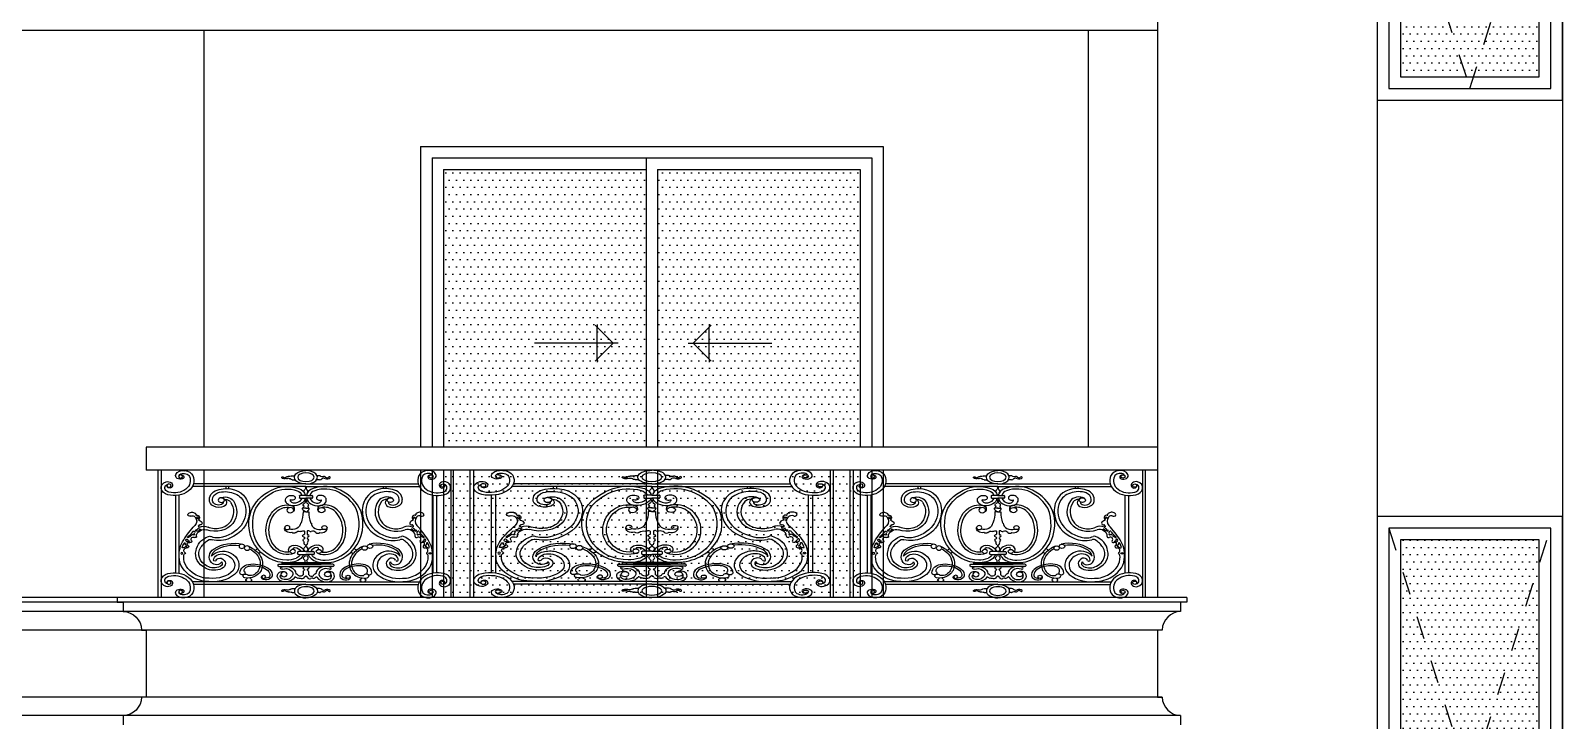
# Model space of a CAD drawing. Extents: x 185 to 567, y -69 to 170.
# Drawn here: x 473.95 to 480.57, y -42.62 to -39.64 of the extents above; entities that cross this region are included whole.
import ezdxf

# ---------------------------------------------------------------- set-up
doc = ezdxf.new("R2010")
doc.units = 0
doc.header["$LTSCALE"] = 0.25
doc.header["$MEASUREMENT"] = 0
doc.linetypes.add('HIDDEN', pattern=[9.525, 6.35, -3.175])
doc.layers.get('0').update_dxf_attribs({"linetype": 'CONTINUOUS'})
for name, color, linetype in [('A-ELV 4', 41, 'CONTINUOUS'), ('A-ELV 5', 51, 'CONTINUOUS'), ('A-ELV 6', 71, 'CONTINUOUS'), ('A-FerFroge', 156, 'CONTINUOUS'), ('A-GRC', 8, 'CONTINUOUS'), ('A-groves', 8, 'CONTINUOUS'), ('A-WIN', 3, 'CONTINUOUS'), ('A-WIN HAT', 125, 'CONTINUOUS')]:
    doc.layers.add(name, color=color, linetype=linetype)

# ---------------------------------------------------------------- blocks, each defined once
blk = doc.blocks.new('A$C5D9A0A75')
at = {"color": 8}
for p, q in [((-0.2424, -0.5809), (-0.251, -0.5723)), ((-0.2424, -0.5687), (-0.2424, -0.5809)), ((0.2424, -0.5687), (0.2424, -0.5809)), ((0.2424, -0.5809), (0.251, -0.5723)), ((-0.1517, -0.65), (-0.1733, -0.65)), ((0.1517, -0.65), (0.1733, -0.65)), ((-0.251, -0.7277), (-0.2424, -0.7191)), ((-0.2424, -0.7191), (-0.2424, -0.7313)), ((0.2424, -0.7191), (0.2424, -0.7313)), ((0.251, -0.7277), (0.2424, -0.7191))]:
    blk.add_line(p, q, dxfattribs=at)
for p, q in [((-0.1733, -0.65), (-0.5132, -0.65)), ((0.1733, -0.65), (0.5132, -0.65))]:
    blk.add_line(p, q)
at = {"elevation": 0}
for points in [[(-0.2424, -0.5809), (-0.1733, -0.65), (-0.2424, -0.7191), (-0.2424, -0.5809)], [(0.2424, -0.5809), (0.1733, -0.65), (0.2424, -0.7191), (0.2424, -0.5809)]]:
    blk.add_lwpolyline(points, dxfattribs=at)
blk = doc.blocks.new('A$C484D5185')
at = {"layer": 'A-WIN HAT'}
h = blk.add_hatch(dxfattribs=at)
h.set_pattern_fill('DOTS', color=256, scale=0.5, style=0)
h.set_pattern_definition([(0, (0.1, -3e-07), (0.015625, 0.03125), [0, -0.03125])])
h.paths.add_polyline_path([(0.975, 1.85), (0.1, 1.85), (0.1, 0.65), (0.975, 0.65)])
h.paths.add_polyline_path([(1.9, 1.85), (1.025, 1.85), (1.025, 0.65), (1.9, 0.65)])
h.paths.add_polyline_path([(1.9, 0.55), (1.025, 0.55), (1.025, 0), (1.9, 0)])
h.paths.add_polyline_path([(0.975, 0.55), (0.1, 0.55), (0.1, 0), (0.975, 0)])
at = {"layer": 'A-WIN'}
for p, q in [((2, 1.95), (0, 1.95)), ((0, 1.95), (0, 0.65)), ((2, 1.95), (2, 0.65)), ((1.95, 1.9), (0.05, 1.9)), ((0.05, 1.9), (0.05, 0.65)), ((1.025, 1.9), (1.025, 0.65, 0)), ((1.95, 1.9), (1.95, 0.65)), ((0.975, 1.85), (0.1, 1.85, 0)), ((0.1, 1.85), (0.1, 0.65)), ((0.975, 1.85), (0.975, 0.65, 0)), ((1.9, 1.85), (1.025, 1.85)), ((1.9, 1.85), (1.9, 0.65)), ((0, 0.55), (0, 0)), ((0.05, 0.55), (0.05, 0)), ((0.1, 0.55), (0.1, 0)), ((0.975, 0.55, 0), (0.975, 0, 0)), ((1.025, 0.55, 0), (1.025, 0, 0)), ((1.9, 0.55), (1.9, 0)), ((1.95, 0.55), (1.95, 0)), ((2, 0.55), (2, 0))]:
    blk.add_line(p, q, dxfattribs=at)
at = {"layer": 'A-WIN', "extrusion": (0, 0, -1), "zscale": -1}
blk.add_blockref('A$C5D9A0A75', (-0.9941, 1.7491, 0), dxfattribs=at)
blk = doc.blocks.new('A$C50FD488D')
for p, q in [((0.209, -0.6483), (0.209, -0.1009)), ((0.2186, -0.0998), (0.2186, -0.6493)), ((0.6548, -0.123), (0.6628, -0.123)), ((0.7452, -0.123), (0.7372, -0.123)), ((1.1814, -0.0998), (1.1814, -0.6493)), ((1.191, -0.6483), (1.191, -0.1009)), ((0.7, -0.1578), (0.3264, -0.1578)), ((0.6548, -0.1403), (0.6647, -0.1403)), ((0.7, -0.1578), (1.0736, -0.1578)), ((0.7452, -0.1403), (0.7353, -0.1403)), ((0.2779, -0.2064), (0.2779, -0.5436)), ((0.7, -0.1694), (0.3225, -0.1694)), ((0.4338, -0.1694), (0.4338, -0.178)), ((0.4426, -0.1694), (0.4426, -0.1784)), ((0.7, -0.1694), (1.0775, -0.1694)), ((0.9574, -0.1694), (0.9574, -0.1784)), ((0.9662, -0.1694), (0.9662, -0.178)), ((1.1221, -0.2064), (1.1221, -0.5436)), ((0.2661, -0.2081), (0.2661, -0.5419)), ((0.6783, -0.2087), (0.6783, -0.2183)), ((0.7, -0.2072), (0.6798, -0.2072)), ((0.6798, -0.2197), (0.7, -0.2197)), ((0.7, -0.2072), (0.7202, -0.2072)), ((0.7202, -0.2197), (0.7, -0.2197)), ((0.7217, -0.2087), (0.7217, -0.2183)), ((1.1339, -0.2081), (1.1339, -0.5419)), ((0.5161, -0.2804), (0.5121, -0.2804)), ((0.7006, -0.2627), (0.6887, -0.2627)), ((0.7006, -0.2784), (0.6904, -0.2784)), ((0.695, -0.2742), (0.695, -0.2784)), ((0.6994, -0.2627), (0.7113, -0.2627)), ((0.6994, -0.2784), (0.7096, -0.2784)), ((0.705, -0.2742), (0.705, -0.2784)), ((0.8839, -0.2804), (0.8879, -0.2804)), ((0.5125, -0.2997), (0.5102, -0.2997)), ((0.6839, -0.3272), (0.6818, -0.3272)), ((0.7161, -0.3272), (0.7182, -0.3272)), ((0.8875, -0.2997), (0.8898, -0.2997)), ((0.6957, -0.3623), (0.6957, -0.3754)), ((0.7043, -0.3623), (0.7043, -0.3754)), ((0.6721, -0.4527), (0.6721, -0.4606)), ((0.7, -0.4498), (0.675, -0.4498)), ((0.7, -0.4498), (0.725, -0.4498)), ((0.7279, -0.4527), (0.7279, -0.4606)), ((0.675, -0.4635), (0.7, -0.4635)), ((0.725, -0.4635), (0.7, -0.4635)), ((0.6071, -0.508), (0.6071, -0.5113)), ((0.6101, -0.5051), (0.7, -0.5051)), ((0.6101, -0.5142), (0.7, -0.5142)), ((0.6196, -0.4984), (0.7, -0.4984)), ((0.6196, -0.4984), (0.6196, -0.5051)), ((0.7, -0.4984), (0.6493, -0.4984)), ((0.7, -0.5051), (0.6493, -0.5051)), ((0.7, -0.5142), (0.6493, -0.5142)), ((0.6904, -0.5142), (0.6904, -0.5216)), ((0.6913, -0.5365), (0.6913, -0.5511)), ((0.7, -0.4984), (0.7507, -0.4984)), ((0.7804, -0.4984), (0.7, -0.4984)), ((0.7, -0.5051), (0.7507, -0.5051)), ((0.7899, -0.5051), (0.7, -0.5051)), ((0.7, -0.5142), (0.7507, -0.5142)), ((0.7899, -0.5142), (0.7, -0.5142)), ((0.7087, -0.5365), (0.7087, -0.5511)), ((0.7096, -0.5142), (0.7096, -0.5216)), ((0.7804, -0.4984), (0.7804, -0.5051)), ((0.7929, -0.508), (0.7929, -0.5113)), ((0.6896, -0.5511), (0.6913, -0.5511)), ((0.7104, -0.5511), (0.7087, -0.5511)), ((0.7, -0.5806), (0.3225, -0.5806)), ((0.7, -0.5922), (0.3264, -0.5922)), ((0.6548, -0.6097), (0.6647, -0.6097)), ((0.7, -0.5806), (1.0775, -0.5806)), ((0.7, -0.5922), (1.0736, -0.5922)), ((0.7452, -0.6097), (0.7353, -0.6097)), ((0.6548, -0.627), (0.6628, -0.627)), ((0.7452, -0.627), (0.7372, -0.627))]:
    blk.add_line(p, q)
at = {"extrusion": (0, 0, -1)}
for centre, major_axis, ratio, start_param, end_param in [((0.2823, -0.1222), (0.0157, 0), 0.986193, 1.044957, 3.500797), ((0.2921, -0.1258), (-0.0261, 0), 0.986193, 0.359204, 1.773868), ((0.2921, -0.1258), (0.014, 0), 0.986193, 3.500797, 4.101526), ((0.2934, -0.1324), (0.0205, 0), 0.986193, 4.240292, 5.936586), ((0.2858, -0.128), (-0.00887, 0), 0.986193, 1.609909, 4.186549), ((0.2934, -0.1324), (-0.0326, 0), 0.986193, 1.693369, 2.794993), ((0.2625, -0.1436), (-0.0655, 0), 0.986193, 2.793121, 3.920657), ((0.6413, -0.1028), (0.0235, 0), 0.986193, 1.128208, 1.558447), ((0.6548, -0.1317), (0.00879, 0), 0.986193, 4.310092, 4.712389), ((0.7, -0.1293), (-0.0381, 0), 0.770201, 4.712389, 7.853982), ((0.7, -0.1293), (-0.0273, 0.0003), 0.684091, 4.704331, 7.845923), ((0.2448, -0.173), (0.0261, 0), 0.986193, 2.925853, 4.340517), ((0.2516, -0.1742), (0.0205, 0), 0.986193, 1.904728, 3.601022), ((0.2448, -0.173), (0.014, 0), 0.986193, 3.739788, 4.340517), ((0.241, -0.1635), (0.0157, 0), 0.986193, 4.340517, 6.796357), ((0.2447, -0.165), (0.00696, 0), 0.986193, 3.141593, 9.424778), ((0.2625, -0.1436), (-0.0534, 0), 0.986193, 2.793121, 3.920657), ((0.6371, -0.2594), (0.092, 0), 0.986193, 4.113809, 5.142554), ((0.6222, -0.13), (-0.0028, 0), 0.986193, -0.347364, 2.45784), ((0.6295, -0.1254), (-0.0114, 0), 0.986193, 4.153001, 5.767627), ((0.6295, -0.1254), (-0.00588, 0), 0.986193, 3.689898, 5.767627), ((0.6391, -0.1312), (-0.00547, 0), 0.986193, 0.548305, 1.353902), ((0.6406, -0.1429), (0.00954, 0), 0.986193, 4.147409, 5.443922), ((0.64, -0.1359), (0.0103, 0), 0.986193, 4.517077, 4.873859), ((0.645, -0.138), (-0.00206, 0.00206), 1, 1.523847, 1.779943), ((0.6548, -0.1317), (0.00879, 0), 0.986193, 1.570796, 2.558971), ((0.2516, -0.1742), (0.0326, 0), 0.986193, 1.904728, 3.006352), ((0.247, -0.1668), (0.00887, 0), 0.986193, 0.513172, 3.089812), ((0.2625, -0.1436), (-0.0655, 0), 0.986193, 3.920657, 5.048192), ((0.2625, -0.1436), (-0.0534, 0), 0.986193, 3.920657, 5.048192), ((0.4243, -0.2245), (0.045, 0), 0.986193, 3.136144, 4.437415), ((0.4243, -0.2245), (0.0343, 0), 0.986193, 3.117833, 4.149148), ((0.4308, -0.257), (-0.0667, 0), 0.986193, 1.189802, 2.81634), ((0.4353, -0.2481), (-0.0711, 0), 0.986193, 1.239292, 2.685863), ((0.683, -0.3257), (-0.1734, 0), 0.986193, 0.307207, 0.972216), ((0.683, -0.3257), (0.1621, 0), 0.986193, 3.544055, 4.113809), ((0.6371, -0.2594), (0.0807, 0), 0.986193, 4.113809, 5.142554), ((0.6513, -0.2258), (-0.0189, 0), 0.986193, 0.23755, 1.917148), ((0.6588, -0.2128), (-0.0287, 0), 0.986193, 2.000961, 2.94312), ((0.6588, -0.2128), (-0.04, 0), 0.986193, 2.000961, 2.99964), ((0.7044, -0.1907), (0.0109, 0), 0.986193, 2.526413, 3.810715), ((0.6844, -0.1751), (-0.0145, 0), 0.986193, 2.72718, 3.810715), ((0.411, -0.2282), (0.0318, 0), 0.986193, 1.02315, 3.250179), ((0.411, -0.2282), (0.0212, 0), 0.986193, 1.359839, 3.277918), ((0.419, -0.2277), (0.0104, 0), 0.986193, 3.141593, 9.424778), ((0.4306, -0.2453), (0.0316, 0), 0.986193, 4.08399, 5.814843), ((0.4148, -0.2381), (0.0107, 0), 0.986193, -0.207114, 1.517375), ((0.4148, -0.2381), (-0.0213, 0), 0.986193, 1.766722, 4.073893), ((0.4306, -0.2453), (0.021, 0), 0.986193, -1.540418, -0.468342), ((0.3646, -0.2783), (0.0949, 0), 0.986193, -0.468342, 0.502042), ((0.3646, -0.2783), (-0.1056, 0), 0.986193, 2.67325, 3.643635), ((0.3738, -0.2759), (-0.1269, 0), 0.986193, 2.81634, 3.559374), ((0.3935, -0.2713), (0.119, 0), 0.986193, -0.478494, 0.140238), ((0.6372, -0.3587), (0, 0.1102), 0.634622, -1.455899, 0.198074), ((0.6575, -0.2273), (0.0253, 0), 0.986193, 1.662425, 3.379143), ((0.6618, -0.2272), (0.0138, 0), 0.986193, 1.325993, 3.162944), ((0.6541, -0.2182), (-0.0107, 0), 0.986193, 1.917148, 5.316293), ((0.6588, -0.2128), (0.04, 0), 0.986193, 0.177072, 1.662425), ((0.6588, -0.2128), (-0.0287, 0), 0.986193, 3.389621, 4.490786), ((0.6798, -0.2087), (0.00147, 0), 0.986193, 3.141593, 4.712389), ((0.6798, -0.2183), (0.00147, 0), 0.986193, 1.570796, 3.141593), ((0.6956, -0.2483), (0.00484, 0), 0.986193, 2.222604, 4.060581), ((0.6833, -0.2323), (0.0155, 0), 0.986193, -0.501731, 0.918989), ((0.3143, -0.2907), (-0.0071, 0), 0.986193, 4.239124, 6.908824), ((0.3209, -0.2953), (0.0152, 0), 0.986193, 3.767232, 5.474069), ((0.2998, -0.3171), (0.0457, 0), 0.986193, -0.809116, -0.712984), ((0.3315, -0.2897), (-0.00351, 0), 0.986193, 2.51217, 3.665061), ((0.3821, -0.2825), (0.1293, 0), 0.986193, 0.040903, 1.04538), ((0.6364, -0.3304), (0, 0.168), 0.749863, 2.987054, 5.054443), ((0.6441, -0.2665), (-0.0174, 0), 0.986193, 1.67343, 3.999532), ((0.5118, -0.2802), (0.1786, 0), 0.986193, -0.010351, 0.269948), ((0.7013, -0.2633), (-0.0127, 0), 0.986193, -1.050198, 0.054521), ((0.6951, -0.2595), (0.00403, 0), 0.986193, 2.222604, 4.060581), ((0.691, -0.2542), (0.00273, 0), 0.986193, -0.918989, 0.918989), ((0.3224, -0.3063), (-0.0107, 0), 0.986193, 1.097531, 2.553849), ((0.3036, -0.3187), (0.0334, 0), 0.986193, -0.587743, 0.619356), ((0.3358, -0.2921), (0.00146, 0), 0.986193, 1.387681, 3.665061), ((0.3376, -0.3017), (-0.00841, 0), 0.986193, 1.387681, 2.785357), ((0.3445, -0.3136), (0.00147, 0), 0.986193, 1.906583, 3.426498), ((0.3456, -0.3139), (-0.00182, 0.00182), 1, 5.778964, 6.141834), ((0.332, -0.3037), (-0.0144, 0), 0.986193, 2.785357, 3.792328), ((0.3386, -0.3303), (0.0165, 0), 0.986193, -1.23501, -0.133651), ((0.3487, -0.3289), (-0.00629, 0), 0.986193, 3.007942, 4.929364), ((0.3985, -0.2966), (0.0669, 0), 0.986193, 0.502042, 2.015089), ((0.4005, -0.2989), (0.0534, 0), 0.986193, 0.481174, 2.075535), ((0.3828, -0.2799), (-0.117, 0), 0.986193, 3.559374, 4.361123), ((0.6534, -0.327), (0.0285, 0), 0.986193, 0.005829, 1.918893), ((0.6936, -0.5929), (-0.4456, 0), 0.986193, 0.456975, 0.619356), ((0.2462, -0.3282), (0.0854, 0), 0.986193, 0.444529, 0.783696), ((0.3269, -0.3661), (-0.00411, 0), 0.986193, 0.444529, 3.917405), ((0.3343, -0.3726), (-0.00575, 0), 0.986193, -0.597423, 0.701205), ((0.3359, -0.3583), (0.00328, 0), 0.986193, 1.056125, 3.391753), ((0.3327, -0.3493), (-0.0083, 0), 0.986193, 3.078791, 4.711877), ((0.3629, -0.3816), (-0.0264, 0), 0.986193, -0.122631, 0.984654), ((0.341, -0.3672), (-0.00708, 0), 0.986193, 1.056125, 1.960136), ((0.3461, -0.3481), (0.00514, 0), 0.986193, 1.224743, 3.000432), ((0.3437, -0.3407), (0.00156, 0), 0.986193, 2.393715, 4.557851), ((0.3389, -0.3451), (-0.00499, 0), 0.986193, 2.393715, 2.865382), ((0.3431, -0.3375), (0.00181, 0), 0.986193, -0.253663, 1.416259), ((0.3451, -0.3434), (-0.00147, 0), 0.986193, 4.095125, 6.006974), ((0.3617, -0.373), (-0.0219, 0), 0.986193, 0.60362, 0.944428), ((0.3466, -0.3366), (-0.00175, 0), 0.986193, -0.253663, 2.002078), ((0.36, -0.3641), (0.0243, 0), 0.986193, 4.095125, 5.362212), ((0.3483, -0.3542), (-0.00144, 0), 0.986193, 1.218517, 4.325141), ((0.3617, -0.373), (0.0189, 0), 0.986193, 3.923198, 5.156681), ((0.6372, -0.3581), (0, 0.1052), 0.664345, 2.792693, 4.826957), ((0.6481, -0.3501), (-0.0189, 0), 0.986193, 4.424307, 6.467477), ((0.6382, -0.3467), (0.00867, 0), 0.986193, 3.141593, 9.424778), ((0.6599, -0.3629), (-0.00819, 0), 0.986193, 3.762001, 5.60071), ((0.6777, -0.3759), (0.014, 0), 0.986193, 3.787884, 5.054616), ((0.6841, -0.3565), (-0.0067, 0), 0.986193, 3.987504, 4.964118), ((0.6917, -0.365), (-0.00484, 0), 0.986193, 0.845912, 2.529622), ((0.4242, -0.4623), (0.1454, 0), 0.986193, 3.070847, 3.598568), ((0.2968, -0.4152), (-0.00258, 0), 0.986193, 0.190764, 3.677531), ((0.3086, -0.4016), (-0.00766, 0), 0.986193, -0.544841, 0.757911), ((0.3074, -0.4023), (-0.00629, 0), 0.986193, 3.685922, 5.738345), ((0.3031, -0.4013), (-0.00496, 0), 0.986193, 1.545099, 3.312198), ((0.3122, -0.4176), (0.00705, 0), 0.986193, 2.192956, 4.9735), ((0.3085, -0.3882), (-0.00191, 0), 0.986193, 3.7565, 6.59316), ((0.3112, -0.4027), (0.00326, 0), 0.986193, 1.079241, 3.312198), ((0.3271, -0.4011), (0.0209, 0), 0.986193, 3.756501, 4.081862), ((0.3154, -0.4058), (-0.00536, 0), 0.986193, 2.583833, 4.9735), ((0.3066, -0.3735), (0.0138, 0), 0.986193, 0.400155, 0.940269), ((0.3302, -0.3967), (-0.0121, 0), 0.986193, -0.557759, 0.436551), ((0.3256, -0.3946), (0.00706, 0), 0.986193, 3.578144, 5.326019), ((0.3231, -0.3804), (-0.00404, 0), 0.986193, 0.400155, 2.512824), ((0.3279, -0.3769), (0.00194, 0), 0.986193, -0.597423, 2.512824), ((0.3323, -0.3853), (0.00445, 0), 0.986193, -0.122631, 2.184426), ((0.4137, -0.4531), (-0.0791, 0), 0.986193, 0.094175, 1.069333), ((0.4591, -0.4875), (0.1219, 0), 0.986193, 3.626248, 3.961743), ((0.3793, -0.3901), (0.00656, 0), 0.986193, 4.127294, 5.247131), ((0.3829, -0.4142), (-0.0164, 0), 0.986193, 1.131987, 1.889406), ((0.4068, -0.3443), (0.0474, 0), 0.986193, 1.219531, 2.105538), ((0.4107, -0.3311), (-0.0723, 0), 0.986193, 4.186973, 5.030999), ((0.46, -0.5116), (-0.0986, 0), 0.986193, 0.847252, 1.876614), ((0.6934, -0.3825), (0.00433, 0), 0.986193, 1.875147, 4.408038), ((0.6963, -0.4005), (-0.00587, 0), 0.986193, -0.780965, 0.780965), ((0.6904, -0.3729), (-0.00589, 0), 0.986193, 3.583441, 4.408038), ((0.6906, -0.3915), (0.00524, 0), 0.986193, -1.266445, 1.266445), ((0.6868, -0.4098), (0.00756, 0), 0.986193, -0.780965, -0.059676), ((0.706, -0.4126), (0.0121, 0), 0.986193, 2.301082, 3.417667), ((0.2876, -0.4578), (0.0038, 0), 0.986193, 3.141593, 9.424778), ((0.4249, -0.4637), (-0.1398, 0), 0.986193, 0.223137, 0.363351), ((0.2922, -0.4288), (-0.00571, 0), 0.986193, 3.508652, 5.408534), ((0.3069, -0.4463), (0.0127, 0), 0.986193, 2.444401, 4.409658), ((0.2959, -0.4577), (0.00362, 0), 0.986193, -1.200664, 1.691177), ((0.3022, -0.4326), (-0.00495, 0), 0.986193, 0.367059, 1.782679), ((0.3022, -0.4183), (-0.00375, 0), 0.986193, -1.206139, 0.535939), ((0.2993, -0.4259), (-0.00441, 0), 0.986193, 1.935454, 3.61259), ((0.3044, -0.4283), (-0.00631, 0), 0.986193, 2.192956, 4.91313), ((0.4093, -0.4607), (0.0759, 0), 0.986193, 2.176291, 3.342001), ((0.4093, -0.4607), (0.0653, 0), 0.986193, 2.176291, 3.613177), ((0.4259, -0.4735), (-0.0471, 0), 0.986193, -0.551208, 0.847252), ((0.4259, -0.4735), (0.0395, 0), 0.986193, 3.247905, 3.988844), ((0.4246, -0.4926), (-0.0447, 0), 0.986193, 0.555033, 2.128552), ((0.46, -0.5116), (-0.091, 0), 0.986193, 0.847252, 1.775558), ((0.4869, -0.4275), (0.00925, 0), 0.986193, 3.141593, 9.424778), ((0.5044, -0.435), (0.00925, 0), 0.986193, 3.141593, 9.424778), ((0.46, -0.5116), (0.0986, 0), 0.986193, -1.051426, -0.604473), ((0.46, -0.5116), (0.091, 0), 0.986193, -0.95037, -0.604473), ((0.5419, -0.4474), (-0.00969, 0), 0.986193, 0.203134, 1.344916), ((0.5419, -0.4474), (0.00969, 0), 0.986193, 0.579329, 1.596479), ((0.6613, -0.4415), (-0.0187, 0), 0.986193, -0.611101, 1.440214), ((0.6625, -0.4377), (0.00464, 0), 0.986193, 1.87872, 4.710272), ((0.6629, -0.4536), (0.031, 0), 0.986193, 4.581806, 6.159658), ((0.6628, -0.4536), (0.0208, 0), 0.986193, 4.699759, 6.096997), ((0.675, -0.4527), (0.00294, 0), 0.986193, 3.141593, 4.712389), ((0.7035, -0.4388), (-0.0108, 0), 0.986193, -0.769176, 0.965496), ((0.6938, -0.4481), (0.00262, 0), 0.986193, -0.769176, 0.769176), ((0.6942, -0.4256), (0.0055, 0), 0.986193, -0.84051, 0.965496), ((0.3853, -0.4756), (0.1062, 0), 0.986193, 2.22596, 3.172079), ((0.3854, -0.4756), (0.0917, 0), 0.986193, 2.216856, 3.176603), ((0.3217, -0.4709), (0.028, 0), 0.986193, 3.087824, 3.501086), ((0.4021, -0.4879), (-0.0193, 0), 0.986193, 3.502327, 5.731977), ((0.4208, -0.4878), (-0.0279, 0), 0.986193, 0.006108, 1.81447), ((0.3972, -0.4873), (0.00434, 0), 0.986193, -0.037495, 3.068222), ((0.4143, -0.4918), (0.0135, 0), 0.986193, 3.494217, 5.041103), ((0.4067, -0.5019), (0.0153, 0), 0.986193, -0.500246, 1.018559), ((0.4067, -0.5019), (-0.026, 0), 0.986193, 2.049556, 4.160152), ((0.4116, -0.5096), (-0.0517, 0), 0.986193, 1.883649, 3.597263), ((0.4116, -0.5096), (0.0662, 0), 0.986193, -0.984044, 0.45567), ((0.4724, -0.5031), (-0.0759, 0), 0.986193, 2.537119, 3.56788), ((0.4724, -0.5031), (0.0836, 0), 0.986193, -0.604473, 0.213243), ((0.6447, -0.4482), (0.0501, 0), 0.986193, 0.31332, 1.348449), ((0.6504, -0.4512), (0.0333, 0), 0.986193, 0.38402, 1.030313), ((0.675, -0.4606), (-0.00294, 0), 0.986193, 4.712389, 6.283185), ((0.6997, -0.4788), (-0.00775, 0), 0.986193, -0.81588, 0.81588), ((0.689, -0.4676), (0.0079, 0), 0.986193, -0.546224, 0.81588), ((0.6877, -0.4914), (0.00973, 0), 0.986193, -0.81588, 0.81588), ((0.2625, -0.6064), (0.0655, 0), 0.986193, 4.376586, 5.504121), ((0.3943, -0.4821), (0.0496, 0), 0.986193, 1.018559, 2.176291), ((0.3943, -0.4821), (0.0389, 0), 0.986193, 1.018559, 2.176291), ((0.3915, -0.4865), (-0.081, 0), 0.986193, 3.748469, 4.870759), ((0.5195, -0.5424), (-0.0388, 0), 0.986193, -0.010266, 1.508225), ((0.4892, -0.5422), (-0.00856, 0), 0.986193, 2.258777, 6.210372), ((0.5144, -0.5326), (-0.02, 0), 0.986193, -0.153938, 1.183318), ((0.5198, -0.5432), (-0.0319, 0), 0.986193, 1.15152, 1.500262), ((0.5243, -0.5808), (-0.0781, 0), 0.986193, 1.477321, 2.262749), ((0.5243, -0.5808), (-0.0704, 0), 0.986193, 1.477321, 2.262749), ((0.4992, -0.5119), (-0.0556, 0), 0.986193, 3.300043, 4.143488), ((0.4992, -0.5119), (-0.0479, 0), 0.986193, 3.629804, 4.033873), ((0.5501, -0.55), (0.0298, 0), 0.986193, -0.875887, -0.023874), ((0.5501, -0.55), (-0.0375, 0), 0.986193, 2.265705, 3.10214), ((0.6101, -0.508), (0.00294, 0), 0.986193, 3.141593, 4.712389), ((0.6101, -0.5113), (-0.00294, 0), 0.986193, 4.712389, 6.283185), ((0.6223, -0.5518), (-0.0163, 0), 0.986193, 0.44789, 2.354725), ((0.6209, -0.5218), (-0.00525, 0), 0.986193, 4.527174, 6.98995), ((0.6335, -0.5468), (0.0332, 0), 0.986193, 4.187766, 6.285251), ((0.6335, -0.5468), (-0.0233, 0), 0.986193, 1.046173, 3.586786), ((0.695, -0.5214), (0.00463, 0), 0.986193, 1.620238, 3.108149), ((0.6976, -0.5357), (-0.00637, 0), 0.986193, -0.119702, 1.112412), ((0.6938, -0.528), (-0.00233, 0), 0.986193, 2.029181, 4.254004), ((0.2448, -0.577), (-0.0261, 0), 0.986193, -1.198924, 0.21574), ((0.2516, -0.5758), (-0.0326, 0), 0.986193, 0.13524, 1.236864), ((0.2516, -0.5758), (0.0205, 0), 0.986193, 2.682163, 4.378457), ((0.241, -0.5865), (-0.0157, 0), 0.986193, 2.628421, 5.084261), ((0.2447, -0.585), (0.00696, 0), 0.986193, 3.141593, 9.424778), ((0.247, -0.5832), (-0.00887, 0), 0.986193, 0.05178, 2.628421), ((0.2625, -0.6064), (0.0534, 0), 0.986193, 4.376586, 5.504121), ((0.2625, -0.6064), (0.0534, 0), 0.986193, -0.779064, 0.348471), ((0.2625, -0.6064), (-0.0655, 0), 0.986193, 2.362528, 3.490064), ((0.3775, -0.4944), (-0.0865, 0), 0.986193, 4.712389, 5.430246), ((0.3775, -0.4944), (-0.072, 0), 0.986193, 4.695569, 5.430246), ((0.3915, -0.4868), (0.0953, 0), 0.986193, 0.581027, 1.717764), ((0.4995, -0.5557), (-0.00856, 0), 0.986193, -1.220497, 2.8792), ((0.5067, -0.5257), (0.0397, 0), 0.986193, 0.971295, 1.828835), ((0.5049, -0.5732), (0.00492, 0), 0.986193, 2.129858, 4.153328), ((0.4978, -0.5619), (0.0086, 0), 0.986193, 0.273969, 1.011735), ((0.5001, -0.5809), (-0.00425, 0), 0.986193, 2.129858, 3.088852), ((0.5138, -0.5305), (-0.0241, 0), 0.986193, 4.01445, 4.96415), ((0.5225, -0.5619), (-0.0086, 0), 0.986193, -1.011735, -0.273969), ((0.5201, -0.5809), (-0.00425, 0), 0.986193, 0.05274, 1.011735), ((0.5153, -0.5732), (-0.00492, 0), 0.986193, 2.129858, 4.153328), ((0.5604, -0.5612), (0.00859, 0), 0.986193, 2.449744, 4.261139), ((0.56, -0.5594), (0.00684, 0), 0.986193, 3.141593, 9.424778), ((0.5677, -0.5552), (-0.0181, 0), 0.986193, 4.232351, 5.591336), ((0.5677, -0.5552), (0.0104, 0), 0.986193, 1.090758, 1.92466), ((0.566, -0.5518), (-0.0143, 0), 0.986193, 2.957403, 4.232351), ((0.566, -0.5518), (0.0219, 0), 0.986193, -0.154706, 1.090758), ((0.6303, -0.5559), (0.0253, 0), 0.986193, 1.521268, 3.60072), ((0.6309, -0.5559), (0.0159, 0), 0.986193, 1.544729, 3.589483), ((0.6306, -0.5454), (-0.0265, 0), 0.986193, 3.586786, 4.686322), ((0.6319, -0.5465), (0.0348, 0), 0.986193, 0.432203, 1.57951), ((0.6335, -0.5468), (0.0233, 0.0233), 1, 1.165751, 1.225211), ((0.6629, -0.5649), (0.00605, 0), 0.986193, -1.339211, -0.50515), ((0.6682, -0.5516), (-0.00509, 0), 0.986193, 1.277223, 2.908786), ((0.675, -0.5583), (0.00781, 0), 0.986193, 1.353928, 2.636442), ((0.6815, -0.5485), (0.00856, 0), 0.986193, 0.31267, 2.908786), ((0.6789, -0.5753), (0.00989, 0), 0.986193, 4.495521, 5.311814), ((0.6873, -0.5607), (-0.00726, 0), 0.986193, 3.205723, 5.116798), ((0.6979, -0.5614), (0.00336, 0), 0.986193, 3.205723, 4.562542), ((0.6971, -0.5559), (-0.00221, 0), 0.986193, 3.148587, 4.562542), ((0.7005, -0.5558), (0.000869, 0.000869), 1, 3.843332, 5.068991), ((0.2448, -0.577), (-0.014, 0), 0.986193, -1.198924, -0.598195), ((0.2823, -0.6278), (-0.0157, 0), 0.986193, -0.359204, 2.096636), ((0.284, -0.6242), (0.00696, 0), 0.986193, 3.141593, 9.424778), ((0.2858, -0.622), (0.00887, 0), 0.986193, -1.044957, 1.531684), ((0.6222, -0.62), (0.0028, 0), 0.986193, 0.683753, 3.488957), ((0.6295, -0.6246), (0.0114, 0), 0.986193, 3.657151, 5.271777), ((0.6295, -0.6246), (0.00588, 0), 0.986193, 3.657151, 5.73488), ((0.6406, -0.6071), (0.00954, 0), 0.986193, 0.839263, 2.135776), ((0.645, -0.612), (0.00206, 0.00206), 1, 1.36165, 1.617745), ((0.6548, -0.6183), (-0.00879, 0), 0.986193, 0.582622, 1.570796), ((0.7, -0.6207), (-0.0381, 0), 0.770201, 7.853982, 10.995574), ((0.7, -0.6207), (-0.0273, 0.0003), 0.684091, 1.562738, 4.704331), ((0.2921, -0.6242), (0.0261, 0), 0.986193, 1.367724, 2.782388), ((0.2921, -0.6242), (-0.014, 0), 0.986193, -0.959933, -0.359204), ((0.2934, -0.6176), (-0.0205, 0), 0.986193, 3.488192, 5.184486), ((0.2934, -0.6176), (0.0326, 0), 0.986193, 0.3466, 1.448224), ((0.6391, -0.6188), (0.00547, 0), 0.986193, 1.78769, 2.593288), ((0.64, -0.6141), (0.0103, 0), 0.986193, 1.409326, 1.766108), ((0.6413, -0.6472), (0.0235, 0), 0.986193, -1.558447, -1.128208), ((0.6548, -0.6183), (0.00879, 0), 0.986193, 1.570796, 1.973093)]:
    blk.add_ellipse(centre, major_axis=major_axis, ratio=ratio, start_param=start_param, end_param=end_param, dxfattribs=at)
for centre, major_axis in [((0.284, -0.1258), (-0.00696, 0)), ((0.648, -0.2711), (-0.0114, 0)), ((0.3399, -0.3042), (-0.00331, 0)), ((0.6569, -0.4495), (-0.00865, 0)), ((0.6274, -0.5486), (-0.0105, 0))]:
    blk.add_ellipse(centre, major_axis=major_axis, ratio=0.986193, dxfattribs=at)
for centre, major_axis, ratio, start_param, end_param in [((0.7, -0.1293), (0.0381, 0), 0.770201, 4.712389, 7.853982), ((0.7, -0.1293), (0.0273, 0.0003), 0.684091, 4.704331, 7.845923), ((0.7452, -0.1317), (-0.00879, 0), 0.986193, 4.310092, 4.712389), ((0.7587, -0.1028), (-0.0235, 0), 0.986193, 1.128208, 1.558447), ((1.1375, -0.1436), (0.0655, 0), 0.986193, 2.793121, 3.920657), ((1.1066, -0.1324), (0.0326, 0), 0.986193, 1.693369, 2.794993), ((1.1066, -0.1324), (-0.0205, 0), 0.986193, 4.240292, 5.936586), ((1.1079, -0.1258), (0.0261, 0), 0.986193, 0.359204, 1.773868), ((1.1142, -0.128), (0.00887, 0), 0.986193, 1.609909, 4.186549), ((1.1177, -0.1222), (-0.0157, 0), 0.986193, 1.044957, 3.500797), ((1.1079, -0.1258), (-0.014, 0), 0.986193, 3.500797, 4.101526), ((0.7629, -0.2594), (-0.092, 0), 0.986193, 4.113809, 5.142554), ((0.7452, -0.1317), (-0.00879, 0), 0.986193, 1.570796, 2.558971), ((0.755, -0.138), (0.00206, 0.00206), 1, 1.523847, 1.779943), ((0.7594, -0.1429), (-0.00954, 0), 0.986193, 4.147409, 5.443922), ((0.76, -0.1359), (-0.0103, 0), 0.986193, 4.517077, 4.873859), ((0.7609, -0.1312), (0.00547, 0), 0.986193, 0.548305, 1.353902), ((0.7705, -0.1254), (0.0114, 0), 0.986193, 4.153001, 5.767627), ((0.7705, -0.1254), (0.00588, 0), 0.986193, 3.689898, 5.767627), ((0.7778, -0.13), (0.0028, 0), 0.986193, -0.347364, 2.45784), ((1.1375, -0.1436), (0.0534, 0), 0.986193, 2.793121, 3.920657), ((1.159, -0.1635), (-0.0157, 0), 0.986193, 4.340517, 6.796357), ((1.1553, -0.165), (-0.00696, 0), 0.986193, 3.141593, 9.424778), ((1.1484, -0.1742), (-0.0205, 0), 0.986193, 1.904728, 3.601022), ((1.1552, -0.173), (-0.014, 0), 0.986193, 3.739788, 4.340517), ((1.1552, -0.173), (-0.0261, 0), 0.986193, 2.925853, 4.340517), ((0.7156, -0.1751), (0.0145, 0), 0.986193, 2.72718, 3.810715), ((0.7412, -0.2128), (0.04, 0), 0.986193, 2.000961, 2.99964), ((0.6956, -0.1907), (-0.0109, 0), 0.986193, 2.526413, 3.810715), ((0.7412, -0.2128), (0.0287, 0), 0.986193, 2.000961, 2.94312), ((0.7629, -0.2594), (-0.0807, 0), 0.986193, 4.113809, 5.142554), ((0.7487, -0.2258), (0.0189, 0), 0.986193, 0.23755, 1.917148), ((0.717, -0.3257), (-0.1621, 0), 0.986193, 3.544055, 4.113809), ((0.717, -0.3257), (0.1734, 0), 0.986193, 0.307207, 0.972216), ((0.9647, -0.2481), (0.0711, 0), 0.986193, 1.239292, 2.685863), ((0.9692, -0.257), (0.0667, 0), 0.986193, 1.189802, 2.81634), ((0.9757, -0.2245), (-0.045, 0), 0.986193, 3.136144, 4.437415), ((0.9757, -0.2245), (-0.0343, 0), 0.986193, 3.117833, 4.149148), ((1.1375, -0.1436), (0.0655, 0), 0.986193, 3.920657, 5.048192), ((1.1375, -0.1436), (0.0534, 0), 0.986193, 3.920657, 5.048192), ((1.153, -0.1668), (-0.00887, 0), 0.986193, 0.513172, 3.089812), ((1.1484, -0.1742), (-0.0326, 0), 0.986193, 1.904728, 3.006352), ((0.7167, -0.2323), (-0.0155, 0), 0.986193, -0.501731, 0.918989), ((0.7412, -0.2128), (-0.04, 0), 0.986193, 0.177072, 1.662425), ((0.7044, -0.2483), (-0.00484, 0), 0.986193, 2.222604, 4.060581), ((0.7412, -0.2128), (0.0287, 0), 0.986193, 3.389621, 4.490786), ((0.7202, -0.2087), (-0.00147, 0), 0.986193, 3.141593, 4.712389), ((0.7202, -0.2183), (-0.00147, 0), 0.986193, 1.570796, 3.141593), ((0.7459, -0.2182), (0.0107, 0), 0.986193, 1.917148, 5.316293), ((0.7382, -0.2272), (-0.0138, 0), 0.986193, 1.325993, 3.162944), ((0.7425, -0.2273), (-0.0253, 0), 0.986193, 1.662425, 3.379143), ((0.7628, -0.3587), (0, 0.1102), 0.634622, -1.455899, 0.198074), ((1.0065, -0.2713), (-0.119, 0), 0.986193, -0.478494, 0.140238), ((1.0262, -0.2759), (0.1269, 0), 0.986193, 2.81634, 3.559374), ((1.0354, -0.2783), (0.1056, 0), 0.986193, 2.67325, 3.643635), ((1.0354, -0.2783), (-0.0949, 0), 0.986193, -0.468342, 0.502042), ((0.9694, -0.2453), (-0.0316, 0), 0.986193, 4.08399, 5.814843), ((0.9694, -0.2453), (-0.021, 0), 0.986193, -1.540418, -0.468342), ((0.9852, -0.2381), (0.0213, 0), 0.986193, 1.766722, 4.073893), ((0.981, -0.2277), (-0.0104, 0), 0.986193, 3.141593, 9.424778), ((0.989, -0.2282), (-0.0318, 0), 0.986193, 1.02315, 3.250179), ((0.9852, -0.2381), (-0.0107, 0), 0.986193, -0.207114, 1.517375), ((0.989, -0.2282), (-0.0212, 0), 0.986193, 1.359839, 3.277918), ((0.6987, -0.2633), (0.0127, 0), 0.986193, -1.050198, 0.054521), ((0.709, -0.2542), (-0.00273, 0), 0.986193, -0.918989, 0.918989), ((0.7049, -0.2595), (-0.00403, 0), 0.986193, 2.222604, 4.060581), ((0.8882, -0.2802), (-0.1786, 0), 0.986193, -0.010351, 0.269948), ((0.7559, -0.2665), (0.0174, 0), 0.986193, 1.67343, 3.999532), ((0.7636, -0.3304), (0, 0.168), 0.749863, 2.987054, 5.054443), ((1.0179, -0.2825), (-0.1293, 0), 0.986193, 0.040903, 1.04538), ((1.0685, -0.2897), (0.00351, 0), 0.986193, 2.51217, 3.665061), ((1.1002, -0.3171), (-0.0457, 0), 0.986193, -0.809116, -0.712984), ((1.0791, -0.2953), (-0.0152, 0), 0.986193, 3.767232, 5.474069), ((1.0857, -0.2907), (0.0071, 0), 0.986193, 4.239124, 6.908824), ((0.7466, -0.327), (-0.0285, 0), 0.986193, 0.005829, 1.918893), ((1.0172, -0.2799), (0.117, 0), 0.986193, 3.559374, 4.361123), ((1.0015, -0.2966), (-0.0669, 0), 0.986193, 0.502042, 2.015089), ((0.9995, -0.2989), (-0.0534, 0), 0.986193, 0.481174, 2.075535), ((1.0513, -0.3289), (0.00629, 0), 0.986193, 3.007942, 4.929364), ((1.0614, -0.3303), (-0.0165, 0), 0.986193, -1.23501, -0.133651), ((1.068, -0.3037), (0.0144, 0), 0.986193, 2.785357, 3.792328), ((1.0624, -0.3017), (0.00841, 0), 0.986193, 1.387681, 2.785357), ((1.0555, -0.3136), (-0.00147, 0), 0.986193, 1.906583, 3.426498), ((1.0544, -0.3139), (0.00182, 0.00182), 1, 5.778964, 6.141834), ((1.0964, -0.3187), (-0.0334, 0), 0.986193, -0.587743, 0.619356), ((1.0642, -0.2921), (-0.00146, 0), 0.986193, 1.387681, 3.665061), ((1.0776, -0.3063), (0.0107, 0), 0.986193, 1.097531, 2.553849), ((0.7083, -0.365), (0.00484, 0), 0.986193, 0.845912, 2.529622), ((0.7159, -0.3565), (0.0067, 0), 0.986193, 3.987504, 4.964118), ((0.7223, -0.3759), (-0.014, 0), 0.986193, 3.787884, 5.054616), ((0.7401, -0.3629), (0.00819, 0), 0.986193, 3.762001, 5.60071), ((0.7628, -0.3581), (0, 0.1052), 0.664345, 2.792693, 4.826957), ((0.7519, -0.3501), (0.0189, 0), 0.986193, 4.424307, 6.467477), ((0.7618, -0.3467), (-0.00867, 0), 0.986193, 3.141593, 9.424778), ((1.04, -0.3641), (-0.0243, 0), 0.986193, 4.095125, 5.362212), ((1.0383, -0.373), (-0.0189, 0), 0.986193, 3.923198, 5.156681), ((1.0517, -0.3542), (0.00144, 0), 0.986193, 1.218517, 4.325141), ((1.0383, -0.373), (0.0219, 0), 0.986193, 0.60362, 0.944428), ((1.0371, -0.3816), (0.0264, 0), 0.986193, -0.122631, 0.984654), ((1.0539, -0.3481), (-0.00514, 0), 0.986193, 1.224743, 3.000432), ((1.0534, -0.3366), (0.00175, 0), 0.986193, -0.253663, 2.002078), ((1.0549, -0.3434), (0.00147, 0), 0.986193, 4.095125, 6.006974), ((1.0569, -0.3375), (-0.00181, 0), 0.986193, -0.253663, 1.416259), ((1.0611, -0.3451), (0.00499, 0), 0.986193, 2.393715, 2.865382), ((1.059, -0.3672), (0.00708, 0), 0.986193, 1.056125, 1.960136), ((1.0563, -0.3407), (-0.00156, 0), 0.986193, 2.393715, 4.557851), ((1.0673, -0.3493), (0.0083, 0), 0.986193, 3.078791, 4.711877), ((1.0641, -0.3583), (-0.00328, 0), 0.986193, 1.056125, 3.391753), ((1.0731, -0.3661), (0.00411, 0), 0.986193, 0.444529, 3.917405), ((0.7064, -0.5929), (0.4456, 0), 0.986193, 0.456975, 0.619356), ((1.0657, -0.3726), (0.00575, 0), 0.986193, -0.597423, 0.701205), ((1.1538, -0.3282), (-0.0854, 0), 0.986193, 0.444529, 0.783696), ((0.694, -0.4126), (-0.0121, 0), 0.986193, 2.301082, 3.417667), ((0.7094, -0.3915), (-0.00524, 0), 0.986193, -1.266445, 1.266445), ((0.7096, -0.3729), (0.00589, 0), 0.986193, 3.583441, 4.408038), ((0.7132, -0.4098), (-0.00756, 0), 0.986193, -0.780965, -0.059676), ((0.7066, -0.3825), (-0.00433, 0), 0.986193, 1.875147, 4.408038), ((0.7037, -0.4005), (0.00587, 0), 0.986193, -0.780965, 0.780965), ((0.94, -0.5116), (0.0986, 0), 0.986193, 0.847252, 1.876614), ((0.9893, -0.3311), (0.0723, 0), 0.986193, 4.186973, 5.030999), ((0.9932, -0.3443), (-0.0474, 0), 0.986193, 1.219531, 2.105538), ((1.0171, -0.4142), (0.0164, 0), 0.986193, 1.131987, 1.889406), ((1.0207, -0.3901), (-0.00656, 0), 0.986193, 4.127294, 5.247131), ((0.9409, -0.4875), (-0.1219, 0), 0.986193, 3.626248, 3.961743), ((0.9863, -0.4531), (0.0791, 0), 0.986193, 0.094175, 1.069333), ((1.0677, -0.3853), (-0.00445, 0), 0.986193, -0.122631, 2.184426), ((1.0721, -0.3769), (-0.00194, 0), 0.986193, -0.597423, 2.512824), ((1.0744, -0.3946), (-0.00706, 0), 0.986193, 3.578144, 5.326019), ((1.0769, -0.3804), (0.00404, 0), 0.986193, 0.400155, 2.512824), ((1.0846, -0.4058), (0.00536, 0), 0.986193, 2.583833, 4.9735), ((1.0698, -0.3967), (0.0121, 0), 0.986193, -0.557759, 0.436551), ((1.0934, -0.3735), (-0.0138, 0), 0.986193, 0.400155, 0.940269), ((1.0729, -0.4011), (-0.0209, 0), 0.986193, 3.756501, 4.081862), ((1.0878, -0.4176), (-0.00705, 0), 0.986193, 2.192956, 4.9735), ((1.0888, -0.4027), (-0.00326, 0), 0.986193, 1.079241, 3.312198), ((1.0926, -0.4023), (0.00629, 0), 0.986193, 3.685922, 5.738345), ((1.0915, -0.3882), (0.00191, 0), 0.986193, 3.7565, 6.59316), ((1.0969, -0.4013), (0.00496, 0), 0.986193, 1.545099, 3.312198), ((1.0914, -0.4016), (0.00766, 0), 0.986193, -0.544841, 0.757911), ((1.1032, -0.4152), (0.00258, 0), 0.986193, 0.190764, 3.677531), ((0.9758, -0.4623), (-0.1454, 0), 0.986193, 3.070847, 3.598568), ((0.7058, -0.4256), (-0.0055, 0), 0.986193, -0.84051, 0.965496), ((0.6965, -0.4388), (0.0108, 0), 0.986193, -0.769176, 0.965496), ((0.7062, -0.4481), (-0.00262, 0), 0.986193, -0.769176, 0.769176), ((0.7371, -0.4536), (-0.031, 0), 0.986193, 4.581806, 6.159658), ((0.7372, -0.4536), (-0.0208, 0), 0.986193, 4.699759, 6.096997), ((0.725, -0.4527), (-0.00294, 0), 0.986193, 3.141593, 4.712389), ((0.7375, -0.4377), (-0.00464, 0), 0.986193, 1.87872, 4.710272), ((0.7387, -0.4415), (0.0187, 0), 0.986193, -0.611101, 1.440214), ((0.8581, -0.4474), (-0.00969, 0), 0.986193, 0.579329, 1.596479), ((0.94, -0.5116), (-0.0986, 0), 0.986193, -1.051426, -0.604473), ((0.8581, -0.4474), (0.00969, 0), 0.986193, 0.203134, 1.344916), ((0.94, -0.5116), (-0.091, 0), 0.986193, -0.95037, -0.604473), ((0.8956, -0.435), (-0.00925, 0), 0.986193, 3.141593, 9.424778), ((0.9131, -0.4275), (-0.00925, 0), 0.986193, 3.141593, 9.424778), ((0.94, -0.5116), (0.091, 0), 0.986193, 0.847252, 1.775558), ((0.9754, -0.4926), (0.0447, 0), 0.986193, 0.555033, 2.128552), ((0.9741, -0.4735), (-0.0395, 0), 0.986193, 3.247905, 3.988844), ((0.9741, -0.4735), (0.0471, 0), 0.986193, -0.551208, 0.847252), ((0.9907, -0.4607), (-0.0653, 0), 0.986193, 2.176291, 3.613177), ((0.9907, -0.4607), (-0.0759, 0), 0.986193, 2.176291, 3.342001), ((1.0956, -0.4283), (0.00631, 0), 0.986193, 2.192956, 4.91313), ((1.1007, -0.4259), (0.00441, 0), 0.986193, 1.935454, 3.61259), ((1.0978, -0.4326), (0.00495, 0), 0.986193, 0.367059, 1.782679), ((1.0931, -0.4463), (-0.0127, 0), 0.986193, 2.444401, 4.409658), ((1.0978, -0.4183), (0.00375, 0), 0.986193, -1.206139, 0.535939), ((1.1041, -0.4577), (-0.00362, 0), 0.986193, -1.200664, 1.691177), ((1.1078, -0.4288), (0.00571, 0), 0.986193, 3.508652, 5.408534), ((0.9751, -0.4637), (0.1398, 0), 0.986193, 0.223137, 0.363351), ((1.1124, -0.4578), (-0.0038, 0), 0.986193, 3.141593, 9.424778), ((0.711, -0.4676), (-0.0079, 0), 0.986193, -0.546224, 0.81588), ((0.7123, -0.4914), (-0.00973, 0), 0.986193, -0.81588, 0.81588), ((0.7003, -0.4788), (0.00775, 0), 0.986193, -0.81588, 0.81588), ((0.7553, -0.4482), (-0.0501, 0), 0.986193, 0.31332, 1.348449), ((0.7496, -0.4512), (-0.0333, 0), 0.986193, 0.38402, 1.030313), ((0.725, -0.4606), (0.00294, 0), 0.986193, 4.712389, 6.283185), ((0.9276, -0.5031), (-0.0836, 0), 0.986193, -0.604473, 0.213243), ((0.9276, -0.5031), (0.0759, 0), 0.986193, 2.537119, 3.56788), ((0.9884, -0.5096), (-0.0662, 0), 0.986193, -0.984044, 0.45567), ((0.9884, -0.5096), (0.0517, 0), 0.986193, 1.883649, 3.597263), ((0.9933, -0.5019), (0.026, 0), 0.986193, 2.049556, 4.160152), ((0.9792, -0.4878), (0.0279, 0), 0.986193, 0.006108, 1.81447), ((0.9933, -0.5019), (-0.0153, 0), 0.986193, -0.500246, 1.018559), ((0.9979, -0.4879), (0.0193, 0), 0.986193, 3.502327, 5.731977), ((0.9857, -0.4918), (-0.0135, 0), 0.986193, 3.494217, 5.041103), ((1.0028, -0.4873), (-0.00434, 0), 0.986193, -0.037495, 3.068222), ((1.0146, -0.4756), (-0.0917, 0), 0.986193, 2.216856, 3.176603), ((1.0147, -0.4756), (-0.1062, 0), 0.986193, 2.22596, 3.172079), ((1.0783, -0.4709), (-0.028, 0), 0.986193, 3.087824, 3.501086), ((0.7062, -0.528), (0.00233, 0), 0.986193, 2.029181, 4.254004), ((0.705, -0.5214), (-0.00463, 0), 0.986193, 1.620238, 3.108149), ((0.7024, -0.5357), (0.00637, 0), 0.986193, -0.119702, 1.112412), ((0.7665, -0.5468), (-0.0332, 0), 0.986193, 4.187766, 6.285251), ((0.7665, -0.5468), (0.0233, 0), 0.986193, 1.046173, 3.586786), ((0.7777, -0.5518), (0.0163, 0), 0.986193, 0.44789, 2.354725), ((0.7791, -0.5218), (0.00525, 0), 0.986193, 4.527174, 6.98995), ((0.7899, -0.508), (-0.00294, 0), 0.986193, 3.141593, 4.712389), ((0.7899, -0.5113), (0.00294, 0), 0.986193, 4.712389, 6.283185), ((0.8499, -0.55), (0.0375, 0), 0.986193, 2.265705, 3.10214), ((0.8499, -0.55), (-0.0298, 0), 0.986193, -0.875887, -0.023874), ((0.8757, -0.5808), (0.0781, 0), 0.986193, 1.477321, 2.262749), ((0.8757, -0.5808), (0.0704, 0), 0.986193, 1.477321, 2.262749), ((0.9008, -0.5119), (0.0556, 0), 0.986193, 3.300043, 4.143488), ((0.9008, -0.5119), (0.0479, 0), 0.986193, 3.629804, 4.033873), ((0.8802, -0.5432), (0.0319, 0), 0.986193, 1.15152, 1.500262), ((0.8805, -0.5424), (0.0388, 0), 0.986193, -0.010266, 1.508225), ((0.8856, -0.5326), (0.02, 0), 0.986193, -0.153938, 1.183318), ((0.9108, -0.5422), (0.00856, 0), 0.986193, 2.258777, 6.210372), ((1.0085, -0.4865), (0.081, 0), 0.986193, 3.748469, 4.870759), ((1.0057, -0.4821), (-0.0496, 0), 0.986193, 1.018559, 2.176291), ((1.0057, -0.4821), (-0.0389, 0), 0.986193, 1.018559, 2.176291), ((1.1375, -0.6064), (-0.0655, 0), 0.986193, 4.376586, 5.504121), ((0.6995, -0.5558), (-0.000869, 0.000869), 1, 3.843332, 5.068991), ((0.7029, -0.5559), (0.00221, 0), 0.986193, 3.148587, 4.562542), ((0.7021, -0.5614), (-0.00336, 0), 0.986193, 3.205723, 4.562542), ((0.7127, -0.5607), (0.00726, 0), 0.986193, 3.205723, 5.116798), ((0.7185, -0.5485), (-0.00856, 0), 0.986193, 0.31267, 2.908786), ((0.7211, -0.5753), (-0.00989, 0), 0.986193, 4.495521, 5.311814), ((0.725, -0.5583), (-0.00781, 0), 0.986193, 1.353928, 2.636442), ((0.7318, -0.5516), (0.00509, 0), 0.986193, 1.277223, 2.908786), ((0.7371, -0.5649), (-0.00605, 0), 0.986193, -1.339211, -0.50515), ((0.7665, -0.5468), (-0.0233, 0.0233), 1, 1.165751, 1.225211), ((0.7681, -0.5465), (-0.0348, 0), 0.986193, 0.432203, 1.57951), ((0.7694, -0.5454), (0.0265, 0), 0.986193, 3.586786, 4.686322), ((0.7697, -0.5559), (-0.0253, 0), 0.986193, 1.521268, 3.60072), ((0.7691, -0.5559), (-0.0159, 0), 0.986193, 1.544729, 3.589483), ((0.834, -0.5518), (-0.0219, 0), 0.986193, -0.154706, 1.090758), ((0.834, -0.5518), (0.0143, 0), 0.986193, 2.957403, 4.232351), ((0.8323, -0.5552), (0.0181, 0), 0.986193, 4.232351, 5.591336), ((0.8323, -0.5552), (-0.0104, 0), 0.986193, 1.090758, 1.92466), ((0.84, -0.5594), (-0.00684, 0), 0.986193, 3.141593, 9.424778), ((0.8396, -0.5612), (-0.00859, 0), 0.986193, 2.449744, 4.261139), ((0.8862, -0.5305), (0.0241, 0), 0.986193, 4.01445, 4.96415), ((0.8933, -0.5257), (-0.0397, 0), 0.986193, 0.971295, 1.828835), ((0.8847, -0.5732), (0.00492, 0), 0.986193, 2.129858, 4.153328), ((0.8775, -0.5619), (0.0086, 0), 0.986193, -1.011735, -0.273969), ((0.8799, -0.5809), (0.00425, 0), 0.986193, 0.05274, 1.011735), ((0.9005, -0.5557), (0.00856, 0), 0.986193, -1.220497, 2.8792), ((0.9022, -0.5619), (-0.0086, 0), 0.986193, 0.273969, 1.011735), ((0.8999, -0.5809), (0.00425, 0), 0.986193, 2.129858, 3.088852), ((0.8951, -0.5732), (-0.00492, 0), 0.986193, 2.129858, 4.153328), ((1.0085, -0.4868), (-0.0953, 0), 0.986193, 0.581027, 1.717764), ((1.0225, -0.4944), (0.072, 0), 0.986193, 4.695569, 5.430246), ((1.0225, -0.4944), (0.0865, 0), 0.986193, 4.712389, 5.430246), ((1.1375, -0.6064), (0.0655, 0), 0.986193, 2.362528, 3.490064), ((1.1375, -0.6064), (-0.0534, 0), 0.986193, -0.779064, 0.348471), ((1.1375, -0.6064), (-0.0534, 0), 0.986193, 4.376586, 5.504121), ((1.159, -0.5865), (0.0157, 0), 0.986193, 2.628421, 5.084261), ((1.153, -0.5832), (0.00887, 0), 0.986193, 0.05178, 2.628421), ((1.1553, -0.585), (-0.00696, 0), 0.986193, 3.141593, 9.424778), ((1.1484, -0.5758), (-0.0205, 0), 0.986193, 2.682163, 4.378457), ((1.1484, -0.5758), (0.0326, 0), 0.986193, 0.13524, 1.236864), ((1.1552, -0.577), (0.0261, 0), 0.986193, -1.198924, 0.21574), ((0.7, -0.6207), (0.0381, 0), 0.770201, 7.853982, 10.995574), ((0.7, -0.6207), (0.0273, 0.0003), 0.684091, 1.562738, 4.704331), ((0.7452, -0.6183), (0.00879, 0), 0.986193, 0.582622, 1.570796), ((0.755, -0.612), (-0.00206, 0.00206), 1, 1.36165, 1.617745), ((0.7594, -0.6071), (-0.00954, 0), 0.986193, 0.839263, 2.135776), ((0.7705, -0.6246), (-0.0114, 0), 0.986193, 3.657151, 5.271777), ((0.7705, -0.6246), (-0.00588, 0), 0.986193, 3.657151, 5.73488), ((0.7778, -0.62), (-0.0028, 0), 0.986193, 0.683753, 3.488957), ((1.1142, -0.622), (-0.00887, 0), 0.986193, -1.044957, 1.531684), ((1.116, -0.6242), (-0.00696, 0), 0.986193, 3.141593, 9.424778), ((1.1177, -0.6278), (0.0157, 0), 0.986193, -0.359204, 2.096636), ((1.1552, -0.577), (0.014, 0), 0.986193, -1.198924, -0.598195), ((0.7452, -0.6183), (-0.00879, 0), 0.986193, 1.570796, 1.973093), ((0.7587, -0.6472), (-0.0235, 0), 0.986193, -1.558447, -1.128208), ((0.76, -0.6141), (-0.0103, 0), 0.986193, 1.409326, 1.766108), ((0.7609, -0.6188), (-0.00547, 0), 0.986193, 1.78769, 2.593288), ((1.1066, -0.6176), (-0.0326, 0), 0.986193, 0.3466, 1.448224), ((1.1066, -0.6176), (0.0205, 0), 0.986193, 3.488192, 5.184486), ((1.1079, -0.6242), (-0.0261, 0), 0.986193, 1.367724, 2.782388), ((1.1079, -0.6242), (0.014, 0), 0.986193, -0.959933, -0.359204)]:
    blk.add_ellipse(centre, major_axis=major_axis, ratio=ratio, start_param=start_param, end_param=end_param)
for centre, major_axis in [((1.116, -0.1258), (0.00696, 0)), ((0.752, -0.2711), (0.0114, 0)), ((1.0601, -0.3042), (0.00331, 0)), ((0.7431, -0.4495), (0.00865, 0)), ((0.7726, -0.5486), (0.0105, 0))]:
    blk.add_ellipse(centre, major_axis=major_axis, ratio=0.986193)
for points, knots in [([(0.6676, -0.4794), (0.6553, -0.4855), (0.6458, -0.4872), (0.6364, -0.4872), (0.6, -0.4872), (0.5629, -0.4614), (0.5192, -0.3733), (0.5177, -0.3122), (0.5338, -0.2631)], [6.027743, 6.027743, 6.027743, 6.027743, 6.283185, 6.283185, 6.283185, 7.269804, 7.269804, 8.291248, 8.291248, 8.291248, 8.291248]), ([(0.5777, -0.3468), (0.5799, -0.3164), (0.5914, -0.2883), (0.619, -0.2602), (0.6334, -0.2561), (0.6471, -0.26)], [4.827286, 4.827286, 4.827286, 4.827286, 5.70956, 5.70956, 6.446715, 6.446715, 6.446715, 6.446715]), ([(0.7324, -0.4794), (0.7447, -0.4855), (0.7542, -0.4872), (0.7636, -0.4872), (0.8, -0.4872), (0.8371, -0.4614), (0.8808, -0.3733), (0.8823, -0.3122), (0.8662, -0.2631)], [6.027743, 6.027743, 6.027743, 6.027743, 6.283185, 6.283185, 6.283185, 7.269804, 7.269804, 8.291248, 8.291248, 8.291248, 8.291248]), ([(0.8223, -0.3468), (0.8201, -0.3164), (0.8086, -0.2883), (0.781, -0.2602), (0.7666, -0.2561), (0.7529, -0.26)], [4.827286, 4.827286, 4.827286, 4.827286, 5.70956, 5.70956, 6.446715, 6.446715, 6.446715, 6.446715]), ([(0.646, -0.4521), (0.626, -0.4568), (0.6047, -0.4452), (0.5807, -0.3984), (0.5758, -0.3721), (0.5777, -0.3468)], [6.123586, 6.123586, 6.123586, 6.123586, 7.196425, 7.196425, 7.96855, 7.96855, 7.96855, 7.96855]), ([(0.754, -0.4521), (0.774, -0.4568), (0.7953, -0.4452), (0.8193, -0.3984), (0.8242, -0.3721), (0.8223, -0.3468)], [6.123586, 6.123586, 6.123586, 6.123586, 7.196425, 7.196425, 7.96855, 7.96855, 7.96855, 7.96855])]:
    blk.add_open_spline(points, degree=3, knots=knots)
blk = doc.blocks.new('A$C7860229F')
blk.add_lwpolyline([(0.1263, 0.285), (0.1263, 0.265), (0.1, 0.265), (0.1, 0.225, 0.394493), (0.02, 0.145), (0, 0.145), (0, -0.145), (0.02, -0.145, 0.394493), (0.1, -0.225), (0.1, -0.265)], format="xyb")
blk = doc.blocks.new('A$C65F40D6F')
at = {"layer": 'A-WIN HAT'}
h = blk.add_hatch(dxfattribs=at)
h.set_pattern_fill('DOTS', color=256, scale=0.5, style=0)
h.set_pattern_definition([(0, (0.1, 0.1), (0.015625, 0.03125), [0, -0.03125])])
h.paths.add_polyline_path([(0.7, 1.1), (0.1, 1.1), (0.1, 0.1), (0.7, 0.1)])
for points in [[(0.8, 1.2), (0, 1.2), (0, 0), (0.8, 0)], [(0.75, 1.15), (0.05, 1.15), (0.05, 0.05), (0.75, 0.05)], [(0.7, 1.1), (0.1, 1.1), (0.1, 0.1), (0.7, 0.1)]]:
    blk.add_lwpolyline(points, close=True)
at = {"color": 8, "linetype": 'HIDDEN', "ltscale": 0.05}
blk.add_lwpolyline([(0.05, 1.15), (0.4, 0.05), (0.75, 1.15)], dxfattribs=at)

msp = doc.modelspace()

# ---------------------------------------------------------------- linework, layer by layer
at = {"layer": 'A-ELV 4'}
for p, q in [((479.7698, -13.1857, 0), (479.7698, -47.4356, 0)), ((480.5698, -13.1857, 0), (480.5698, -47.4356, 0))]:
    msp.add_line(p, q, dxfattribs=at)
at = {"layer": 'A-ELV 5'}
for p, q in [((478.8198, -15.6356, 0), (478.8198, -42.0857, 0)), ((474.6998, -41.4356, 0), (474.6998, -39.6357, 0)), ((478.5198, -39.6357, 0), (478.5198, -41.4357, 0)), ((474.6998, -42.0856, 0), (474.6998, -41.5356, 0))]:
    msp.add_line(p, q, dxfattribs=at)
at = {"layer": 'A-ELV 6'}
for p, q in [((474.4498, -41.4356, 0), (474.4498, -41.5356, 0)), ((478.8198, -41.4356, 0), (474.4498, -41.4356, 0)), ((478.8198, -41.4356, 0), (478.8198, -41.5356, 0)), ((478.8198, -41.5356, 0), (474.4498, -41.5356, 0)), ((478.9461, -42.0857, 0), (464.7335, -42.0857, 0)), ((478.8198, -42.2257, 0), (464.8598, -42.2257, 0)), ((478.8398, -42.5157, 0), (464.8398, -42.5157, 0))]:
    msp.add_line(p, q, dxfattribs=at)
at = {"layer": 'A-GRC'}
for p, q in [((478.9461, -42.1057, 0), (464.7335, -42.1057, 0)), ((478.9198, -42.1457, 0), (464.7598, -42.1457, 0)), ((478.9198, -42.5957, 0), (464.7598, -42.5957, 0))]:
    msp.add_line(p, q, dxfattribs=at)
at = {"layer": 'A-groves'}
msp.add_line((478.8198, -39.6357, 0), (464.8598, -39.6357, 0), dxfattribs=at)

# ---------------------------------------------------------------- block references
at = {"layer": 'A-ELV 6', "xscale": -1}
msp.add_blockref('A$C7860229F', (474.4498, -42.3707, 0), dxfattribs=at)
at = {"layer": 'A-ELV 6'}
msp.add_blockref('A$C7860229F', (478.8198, -42.3707, 0), dxfattribs=at)
at = {"layer": 'A-FerFroge', "extrusion": (0, 0, -1), "zscale": -1}
for p, xscale in [((-474.2296, -41.4366, 0), -1.299999999999955), ((-475.5148, -41.4356, 0), -1.6), ((-479.04, -41.4366, 0), 1.3)]:
    msp.add_blockref('A$C50FD488D', p, dxfattribs=dict(at, xscale=xscale))
at = {"layer": 'A-WIN'}
for p in [(479.7698, -39.9356, 0), (479.7698, -42.9356, 0)]:
    msp.add_blockref('A$C65F40D6F', p, dxfattribs=at)
at = {"layer": 'A-WIN', "xscale": -1}
msp.add_blockref('A$C484D5185', (477.6348, -42.0857, 0), dxfattribs=at)

doc.saveas('drawing.dxf')
